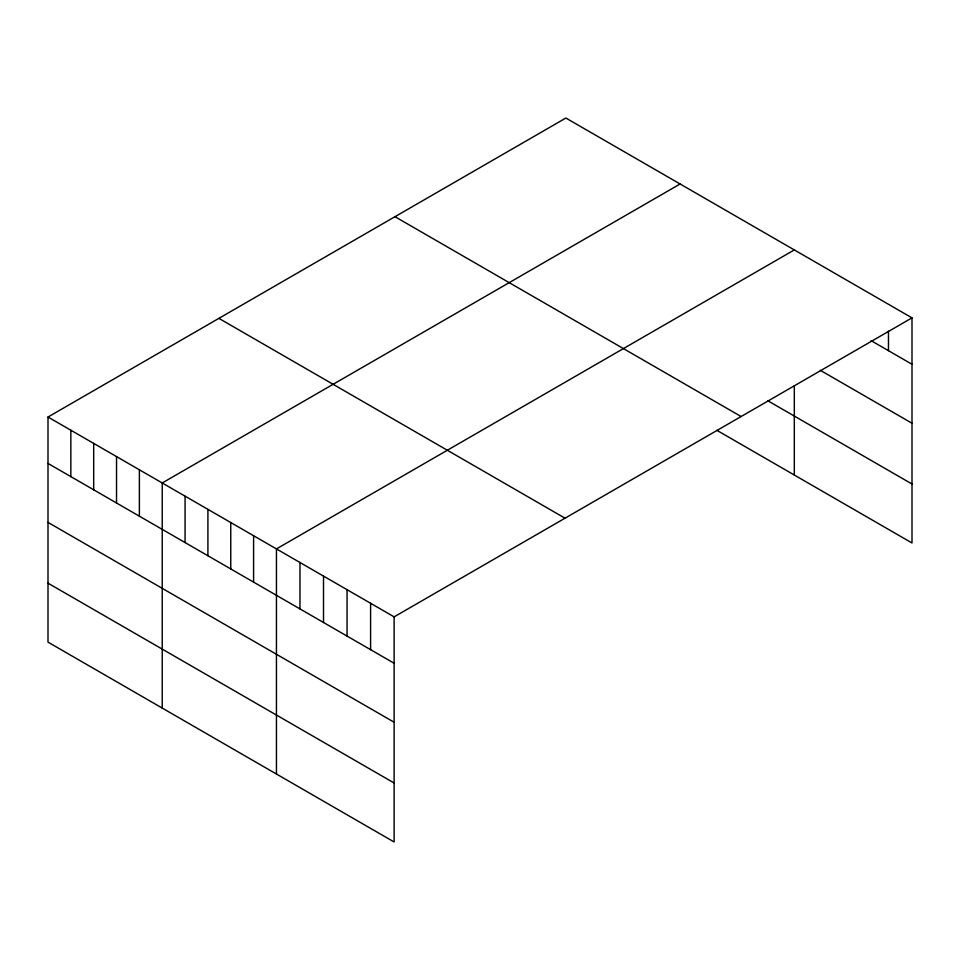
<?xml version="1.0" encoding="UTF-8"?>
<svg xmlns="http://www.w3.org/2000/svg" width="960" height="960" viewBox="0 0 960 960"><rect width="100%" height="100%" fill="white"/><g stroke="black" fill="none" stroke-linecap="round" stroke-linejoin="round"><path stroke-width="1.44" d="M912 317.868L394.128 616.86L394.128 841.968L48 642.132L48 417.024L565.872 118.032L912 317.868L912 542.976L716.904 430.332M680.1 183.984L162.228 482.964L162.228 708.072M794.316 249.924L276.444 548.916L276.444 774.024M871.116 340.668L912 364.272M820.332 370.32L912 423.24M767.664 400.668L912 484.008M394.98 216.696L741.108 416.532M218.892 318.36L565.02 518.196M48 417.024L394.128 616.86M48 463.428L394.128 663.264M48 522.396L394.128 722.232M48 583.164L394.128 782.988M888.468 331.224L888.468 350.676M794.316 385.68L794.316 475.032M370.596 603.264L370.596 649.668M347.052 589.68L347.052 636.084M323.52 576.096L323.52 622.488M299.976 562.5L299.976 608.904M253.596 535.728L253.596 582.132M230.76 522.54L230.76 568.932M207.912 509.352L207.912 555.744M185.064 496.164L185.064 542.556M139.38 469.776L139.38 516.18M116.532 456.588L116.532 502.992M93.684 443.4L93.684 489.804M70.848 430.212L70.848 476.616"/></g></svg>
